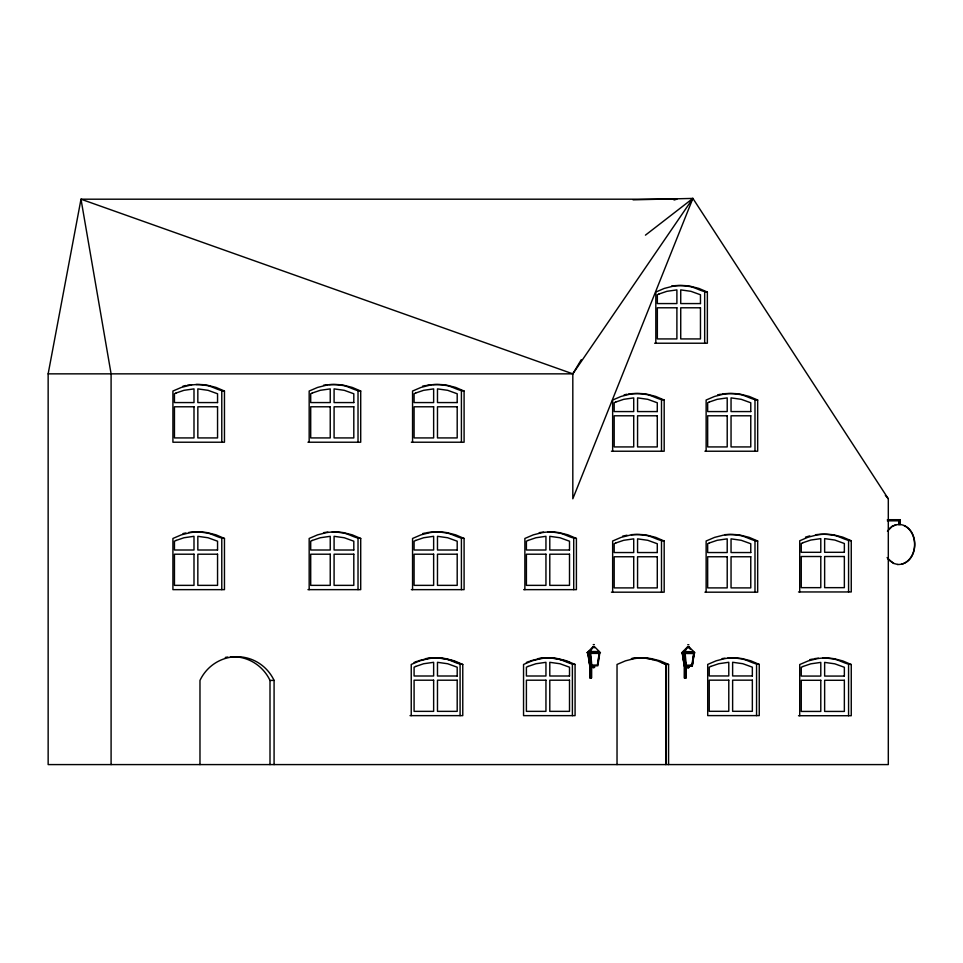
<?xml version="1.0" encoding="UTF-8"?>
<svg xmlns="http://www.w3.org/2000/svg" width="963" height="963" viewBox="0 0 963 963"><rect width="100%" height="100%" fill="white"/><g stroke="black" fill="none" stroke-linecap="round" stroke-linejoin="round"><path stroke-width="1.44" d="M591.511 667.347L591.463 677.964L589.946 677.964L589.946 664.699L590.066 666.902M591.402 664.699L591.463 677.964M592.799 666.902L594.219 667.383L594.243 665.794M592.979 665.794L592.979 667.383L594.472 667.383L594.472 665.794M593.425 665.794L592.751 667.359L594.412 667.383M685.993 667.467L685.957 678.072L684.44 678.072L684.44 664.807L684.561 667.022L688.714 667.022M685.885 678.072L685.885 667.022M687.293 667.022L688.714 667.503L688.762 665.915M687.474 665.915L687.474 667.503L689.002 667.503L688.966 665.915M688.545 667.503L687.775 667.467L687.919 665.915M590.018 677.964L590.054 667.347L594.496 667.383M684.512 678.072L684.549 667.467L688.714 667.503M599.191 654.972L597.662 664.879M599.853 652.685L597.83 665.794L589.753 665.794L587.731 652.685L587.117 652.685L593.124 646.606L594.424 646.606L600.431 652.685L589.488 652.685L593.364 646.606M693.685 655.081L692.289 665.024L694.034 653.696M682.225 652.806L684.248 665.915L692.325 665.915L694.347 652.806M633.064 199.835L692.891 198.414L888.307 498.798L888.307 764.586L48.15 764.586L48.15 373.849L81 199.197L676.905 199.197L674.016 200.003M645.439 235.153L692.891 198.414L572.816 498.798L572.816 373.849L581.243 359.729M687.859 646.727L684.055 652.806M48.15 373.849L572.816 373.849L692.891 198.414M887.441 531.179L892.28 526.364L896.192 524.727M682.875 651.638L687.618 646.727L688.918 646.727L694.925 652.806L681.611 652.806L682.875 651.638L693.661 651.638M590.367 664.831L589.512 659.246M888.56 529.229L892.015 526.364L895.939 524.727L900.309 524.45M901.753 564.21C917.968 559.118 918.883 532.948 904.088 525.533M414.066 662.484L417.244 661.256M526.376 662.484L529.554 661.256M805.465 537.161L809.763 535.885M418.315 660.847L426.934 658.668A54.313 53.326 -90 0 1 444.352 658.668L448.674 659.583M530.625 660.847L539.244 658.668A54.313 53.326 -90 0 1 556.662 658.668L565.281 660.847M182.97 386.151L185.847 385.537M422.601 386.151L425.49 385.537M624.132 394.854L627.021 394.24M717.616 394.854L720.505 394.24M182.97 533.586L185.847 532.972M422.601 533.586L425.49 532.972M622.688 536.126L627.021 535.211M809.763 659.655L812.652 659.053M591.258 664.939L589.777 664.988L588.02 653.504L590.163 653.468L591.053 664.988M590.163 653.468L588.02 653.504M589.777 664.988L588.224 653.468M682.502 653.624L684.272 665.096L682.502 653.624L684.657 653.576L685.536 665.096L684.657 653.576M898.852 519.695L898.852 524.534L900.212 524.486L900.212 519.695L887.356 519.695M900.212 524.486L899.96 519.695M687.666 667.503L687.955 667.467M897.636 564.499C919.208 564.968 920.821 527.351 900.056 524.45M593.124 667.347L594.051 667.383M688.124 667.491L687.823 667.467M671.632 286.023A54.313 53.326 -90 0 1 687.618 286.24C694.636 286.661 700.607 291.512 707.36 292.042L707.36 343.225L654.611 343.225M196.007 384.514A54.313 53.326 -90 0 1 204.722 385.236C211.74 385.657 217.698 390.509 224.463 391.038L224.463 442.222L172.919 442.222L172.919 391.038L181.357 387.427L189.988 385.236A54.313 53.326 -90 0 1 207.406 385.236L216.025 387.427L224.463 391.038M329.334 384.586A54.313 53.326 -90 0 1 340.962 385.236C347.992 385.657 353.951 390.509 360.704 391.038L360.704 442.222L307.955 442.222M432.736 384.586A54.313 53.326 -90 0 1 444.352 385.236C451.382 385.657 457.341 390.509 464.094 391.038L464.094 442.222L411.345 442.222M628.466 394.023A54.313 53.326 90 0 1 644.44 394.24C651.47 394.661 657.428 399.513 664.181 400.042L664.181 451.226L611.433 451.226M721.949 394.023A54.313 53.326 90 0 1 737.923 394.24C744.953 394.661 750.911 399.513 757.676 400.042L757.676 451.226L704.916 451.226M887.356 520.827L899.105 520.827M898.852 524.534L899.105 519.695M188.736 532.443A54.313 53.326 90 0 1 204.722 532.671C211.74 533.093 217.698 537.944 224.463 538.461L224.463 589.645L172.919 589.645L172.919 538.461L181.357 534.85L189.988 532.671A54.313 53.326 -90 0 1 207.406 532.671L216.025 534.85L224.463 538.461M332.247 531.937A54.313 53.326 -90 0 1 340.962 532.671C347.992 533.093 353.951 537.944 360.704 538.461L360.704 589.645L307.955 589.645M426.934 532.671A54.313 53.326 90 0 1 444.352 532.671C451.382 533.093 457.341 537.944 464.094 538.461L464.094 589.645L411.345 589.645M547.947 531.937A54.313 53.326 90 0 1 556.662 532.671C563.692 533.093 569.651 537.944 576.404 538.461L576.404 589.645L523.655 589.645M815.541 534.754A54.313 53.326 -90 0 1 831.514 534.971C838.544 535.392 844.503 540.243 851.256 540.773L851.256 591.956L798.508 591.956M631.367 534.67A54.313 53.326 90 0 1 644.44 535.211C651.47 535.633 657.428 540.484 664.181 541.013L664.181 592.185L611.433 592.185M724.85 534.67A54.313 53.326 90 0 1 737.923 535.211C744.953 535.633 750.911 540.484 757.676 541.013L757.676 592.185L704.916 592.185M593.244 644.62L594.364 644.62M687.738 644.741L688.858 644.741M593.533 647.642L594.749 647.642M688.027 647.762L689.243 647.762M588.381 651.518L599.167 651.518M587.117 652.685L590.03 652.685L591.282 665.794M590.644 653.383L599.155 653.408L597.361 665.072L591.764 665.048L590.68 653.408M685.138 653.504L693.649 653.528L691.855 665.192L686.246 665.168L685.175 653.528M431.4 658.018A54.313 53.326 90 0 1 443.028 658.668C450.058 659.089 456.017 663.94 462.77 664.458L462.77 715.641L410.021 715.641M543.71 658.018A54.313 53.326 90 0 1 555.338 658.668C562.368 659.089 568.326 663.94 575.08 664.458L575.08 715.641L523.547 715.641L523.547 664.458L531.985 660.847L540.604 658.668A54.313 53.326 -90 0 1 558.022 658.668L566.641 660.847L575.08 664.458M661.605 662.484L665.806 664.458L668.575 664.458L668.575 764.586M727.884 657.97A54.313 53.326 90 0 1 739.5 658.62C746.53 659.041 752.488 663.892 759.253 664.422L759.253 715.605L707.709 715.605L707.709 664.422L716.147 660.811L724.766 658.62A54.313 53.326 -90 0 1 742.196 658.62L750.815 660.811L759.253 664.422M822.799 658.018A54.313 53.326 -90 0 1 831.514 658.74C838.544 659.161 844.503 664.013 851.256 664.542L851.256 715.726L798.508 715.726M684.272 665.096L685.752 665.06M692.289 665.024L691.049 665.024M684.248 665.915L685.776 665.915L684.524 652.806M690.784 665.915L692.325 665.915M589.946 666.902L594.219 666.902M230.398 656.79A41.891 41.132 -90 0 1 270.001 680.42L274.082 680.42L274.082 764.586M653.155 659.583L648.821 658.668A54.313 53.326 -90 0 0 637.205 658.018M897.889 564.499L893.604 563.415L887.621 558.42M450.106 660.004L452.971 660.847M572.816 373.849L81 199.197L111.094 373.849L111.094 764.586M566.34 661.256L569.53 662.484M454.03 661.256L459.315 663.471M707.36 292.042L698.921 288.431L690.302 286.24A54.313 53.326 90 0 0 672.884 286.24L664.265 288.431L655.827 292.042L655.827 343.225M757.676 400.042L749.238 396.431L740.619 394.24A54.313 53.326 90 0 0 723.189 394.24L714.57 396.431L706.132 400.042L706.132 451.226M664.181 400.042L655.743 396.431L647.124 394.24A54.313 53.326 -90 0 0 629.706 394.24L621.087 396.431L612.649 400.042L612.649 451.226M851.256 540.773L842.818 537.161L834.199 534.971A54.313 53.326 -90 0 0 816.78 534.971L808.162 537.161L799.723 540.773L799.723 591.956M464.094 391.038L455.655 387.427L447.037 385.236A54.313 53.326 -90 0 0 429.618 385.236L421 387.427L412.561 391.038L412.561 442.222M757.676 541.013L749.238 537.39L740.619 535.211A54.313 53.326 90 0 0 723.189 535.211L714.57 537.39L706.132 541.013L706.132 592.185M360.704 391.038L352.265 387.427L343.647 385.236A54.313 53.326 90 0 0 326.228 385.236L317.609 387.427L309.171 391.038L309.171 442.222M664.181 541.013L655.743 537.39L647.124 535.211A54.313 53.326 -90 0 0 629.706 535.211L621.087 537.39L612.649 541.013L612.649 592.185M851.256 664.542L842.818 660.931L834.199 658.74A54.313 53.326 -90 0 0 816.78 658.74L808.162 660.931L799.723 664.542L799.723 715.726M576.404 538.461L567.965 534.85L559.347 532.671A54.313 53.326 90 0 0 541.928 532.671L533.309 534.85L524.871 538.461L524.871 589.645M464.094 538.461L455.655 534.85L447.037 532.671A54.313 53.326 90 0 0 429.618 532.671L421 534.85L412.561 538.461L412.561 589.645M668.575 664.458L660.137 660.847L651.518 658.668A54.313 53.326 90 0 0 634.087 658.668L625.469 660.847L617.03 664.458L617.03 764.586M665.806 664.458L665.806 764.586L665.89 664.458L657.356 660.847L648.737 658.668A54.313 53.326 -90 0 0 637.121 658.018M360.704 538.461L352.265 534.85L343.647 532.671A54.313 53.326 90 0 0 326.228 532.671L317.609 534.85L309.171 538.461L309.171 589.645M462.77 664.458L454.331 660.847L445.713 658.668A54.313 53.326 90 0 0 428.294 658.668L419.675 660.847L411.237 664.458L411.237 715.641M893.857 563.415L890.185 561.044L887.116 557.541M885.358 495.403L888.307 498.798M688.677 646.727L690.182 649.182M591.475 664.699L591.511 666.902M848.572 540.773L848.572 591.956M848.572 664.542L848.572 715.726M756.557 664.422L756.557 715.605M754.992 400.042L754.992 451.226M754.992 541.013L754.992 592.185M704.675 292.042L704.675 343.225M661.497 400.042L661.497 451.226M661.497 541.013L661.497 592.185M573.719 538.461L573.719 589.645M572.395 664.458L572.395 715.641M461.409 391.038L461.409 442.222M461.409 538.461L461.409 589.645M460.085 664.458L460.085 715.641M358.019 391.038L358.019 442.222M358.019 538.461L358.019 589.645M270.001 680.42L270.001 764.586M221.779 391.038L221.779 442.222M221.779 538.461L221.779 589.645M199.979 764.586L199.979 680.42A41.891 41.132 -90 0 1 237.03 656.718A41.891 41.132 -90 0 1 274.082 680.42M539.244 532.671A54.313 53.326 90 0 1 543.589 532.118M425.61 658.668A54.313 53.326 90 0 1 429.955 658.114M323.544 532.671A54.313 53.326 -90 0 1 327.889 532.118M323.544 385.236A54.313 53.326 -90 0 1 327.889 384.694M426.934 385.236A54.313 53.326 -90 0 1 431.28 384.694M187.291 385.236A54.313 53.326 -90 0 1 191.649 384.694M722.081 658.62A54.313 53.326 90 0 1 724.97 658.223M814.096 658.74A54.313 53.326 -90 0 1 818.442 658.198M537.92 658.668A54.313 53.326 90 0 1 542.265 658.114M225.306 657.44A41.891 41.132 -90 0 1 227.834 657.043M176.06 393.012L174.447 393.771L174.447 402.57L193.996 402.57L193.996 388.896L183.981 390.316L176.06 393.012M312.301 393.012L310.7 393.771L310.7 402.57L330.237 402.57L330.237 388.896L320.234 390.316L312.301 393.012M415.691 393.012L414.09 393.771L414.09 402.57L433.639 402.57L433.639 388.896L423.624 390.316L415.691 393.012M658.957 294.016L657.344 294.774L657.344 303.574L676.893 303.574L676.893 289.899L666.878 291.32L658.957 294.016M176.06 540.448L174.447 541.206L174.447 550.005L193.996 550.005L193.996 536.319L183.981 537.751L176.06 540.448M312.301 540.448L310.7 541.206L310.7 550.005L330.237 550.005L330.237 536.319L320.234 537.751L312.301 540.448M615.778 402.016L614.177 402.775L614.177 411.574L633.714 411.574L633.714 397.9L623.711 399.32L615.778 402.016M415.691 540.448L414.09 541.206L414.09 550.005L433.639 550.005L433.639 536.319L423.624 537.751L415.691 540.448M709.274 402.016L707.661 402.775L707.661 411.574L727.209 411.574L727.209 397.9L717.194 399.32L709.274 402.016M528.001 540.448L526.4 541.206L526.4 550.005L545.949 550.005L545.949 536.319L535.934 537.751L528.001 540.448M615.778 542.988L614.177 543.746L614.177 552.545L633.714 552.545L633.714 538.859L623.711 540.291L615.778 542.988M415.691 666.444L414.09 667.203L414.09 676.002L433.639 676.002L433.639 662.315L423.624 663.748L415.691 666.444M709.274 542.988L707.661 543.746L707.661 552.545L727.209 552.545L727.209 538.859L717.194 540.291L709.274 542.988M528.001 666.444L526.4 667.203L526.4 676.002L545.949 676.002L545.949 662.315L535.934 663.748L528.001 666.444M802.853 542.747L801.252 543.505L801.252 552.305L820.789 552.305L820.789 538.63L810.786 540.05L802.853 542.747M710.85 666.396L709.237 667.166L709.237 675.954L728.786 675.954L728.786 662.279L718.771 663.712L710.85 666.396M802.853 666.516L801.252 667.275L801.252 676.074L820.789 676.074L820.789 662.4L810.786 663.832L802.853 666.516M593.629 667.371L592.859 667.383L593.629 667.371M700.462 303.574L680.733 303.574L680.733 289.887L690.928 291.32L700.462 294.774L700.462 303.574M676.893 307.787L657.344 307.787L657.344 338.928L676.893 338.928L676.893 307.787M700.462 307.787L680.733 307.787L680.733 338.928L700.462 338.928L700.462 307.787M217.554 402.57L197.836 402.57L197.836 388.883L208.02 390.316L217.554 393.771L217.554 402.57M353.806 402.57L334.089 402.57L334.089 388.883L344.273 390.316L353.806 393.771L353.806 402.57M457.196 402.57L437.479 402.57L437.479 388.883L447.663 390.316L457.196 393.771L457.196 402.57M193.996 406.783L174.447 406.783L174.447 437.924L193.996 437.924L193.996 406.783M217.554 406.783L197.836 406.783L197.836 437.924L217.554 437.924L217.554 406.783M330.237 406.783L310.7 406.783L310.7 437.924L330.237 437.924L330.237 406.783M353.806 406.783L334.089 406.783L334.089 437.924L353.806 437.924L353.806 406.783M433.639 406.783L414.09 406.783L414.09 437.924L433.639 437.924L433.639 406.783M457.196 406.783L437.479 406.783L437.479 437.924L457.196 437.924L457.196 406.783M657.284 411.574L637.566 411.574L637.566 397.888L647.75 399.32L657.284 402.775L657.284 411.574M750.767 411.574L731.049 411.574L731.049 397.888L741.233 399.32L750.767 402.775L750.767 411.574M633.714 415.787L614.177 415.787L614.177 446.928L633.714 446.928L633.714 415.787M657.284 415.787L637.566 415.787L637.566 446.928L657.284 446.928L657.284 415.787M727.209 415.787L707.661 415.787L707.661 446.928L727.209 446.928L727.209 415.787M750.767 415.787L731.049 415.787L731.049 446.928L750.767 446.928L750.767 415.787M217.554 550.005L197.836 550.005L197.836 536.319L208.02 537.751L217.554 541.206L217.554 550.005M353.806 550.005L334.089 550.005L334.089 536.319L344.273 537.751L353.806 541.206L353.806 550.005M457.196 550.005L437.479 550.005L437.479 536.319L447.663 537.751L457.196 541.206L457.196 550.005M569.506 550.005L549.789 550.005L549.789 536.319L559.972 537.751L569.506 541.206L569.506 550.005M844.358 552.305L824.641 552.305L824.641 538.618L834.825 540.05L844.358 543.505L844.358 552.305M657.284 552.545L637.566 552.545L637.566 538.859L647.75 540.291L657.284 543.746L657.284 552.545M750.767 552.545L731.049 552.545L731.049 538.859L741.233 540.291L750.767 543.746L750.767 552.545M193.996 554.207L174.447 554.207L174.447 585.36L193.996 585.36L193.996 554.207M217.554 554.207L197.836 554.207L197.836 585.36L217.554 585.36L217.554 554.207M330.237 554.207L310.7 554.207L310.7 585.36L330.237 585.36L330.237 554.207M353.806 554.207L334.089 554.207L334.089 585.36L353.806 585.36L353.806 554.207M433.639 554.207L414.09 554.207L414.09 585.36L433.639 585.36L433.639 554.207M457.196 554.207L437.479 554.207L437.479 585.36L457.196 585.36L457.196 554.207M545.949 554.207L526.4 554.207L526.4 585.36L545.949 585.36L545.949 554.207M569.506 554.207L549.789 554.207L549.789 585.36L569.506 585.36L569.506 554.207M820.789 556.518L801.252 556.518L801.252 587.659L820.789 587.659L820.789 556.518M844.358 556.518L824.641 556.518L824.641 587.659L844.358 587.659L844.358 556.518M633.714 556.758L614.177 556.758L614.177 587.899L633.714 587.899L633.714 556.758M657.284 556.758L637.566 556.758L637.566 587.899L657.284 587.899L657.284 556.758M727.209 556.758L707.661 556.758L707.661 587.899L727.209 587.899L727.209 556.758M750.767 556.758L731.049 556.758L731.049 587.899L750.767 587.899L750.767 556.758M752.344 675.954L732.626 675.954L732.626 662.267L742.81 663.712L752.344 667.166L752.344 675.954M457.196 676.002L437.479 676.002L437.479 662.315L447.663 663.748L457.196 667.203L457.196 676.002M569.506 676.002L549.789 676.002L549.789 662.315L559.972 663.748L569.506 667.203L569.506 676.002M844.358 676.074L824.641 676.074L824.641 662.388L834.825 663.832L844.358 667.275L844.358 676.074M591.258 676.267L590.15 676.267L591.258 676.267M685.752 676.387L684.645 676.387L685.752 676.387M728.786 680.167L709.237 680.167L709.237 711.308L728.786 711.308L728.786 680.167M752.344 680.167L732.626 680.167L732.626 711.308L752.344 711.308L752.344 680.167M433.639 680.203L414.09 680.203L414.09 711.356L433.639 711.356L433.639 680.203M457.196 680.203L437.479 680.203L437.479 711.356L457.196 711.356L457.196 680.203M545.949 680.203L526.4 680.203L526.4 711.356L545.949 711.356L545.949 680.203M569.506 680.203L549.789 680.203L549.789 711.356L569.506 711.356L569.506 680.203M820.789 680.287L801.252 680.287L801.252 711.428L820.789 711.428L820.789 680.287M844.358 680.287L824.641 680.287L824.641 711.428L844.358 711.428L844.358 680.287M635.749 658.114A54.313 53.326 -90 0 0 631.403 658.668A54.313 53.326 -90 0 1 635.664 658.114"/></g></svg>
